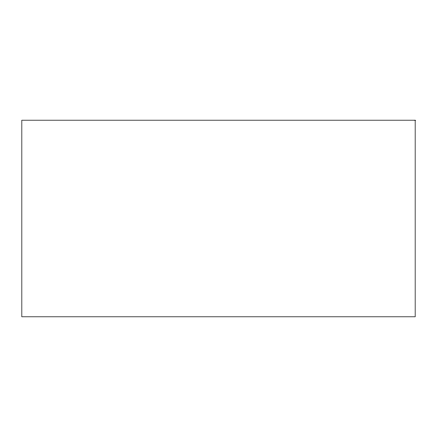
<?xml version="1.0" encoding="UTF-8"?>
<svg xmlns="http://www.w3.org/2000/svg" width="437" height="437" viewBox="0 0 437 437"><rect width="100%" height="100%" fill="white"/><g stroke="black" fill="none" stroke-linecap="round" stroke-linejoin="round"><path stroke-width="0.66" d="M415.15 120.175L21.85 120.175L21.85 316.825L415.15 316.825L415.15 120.175"/></g></svg>
